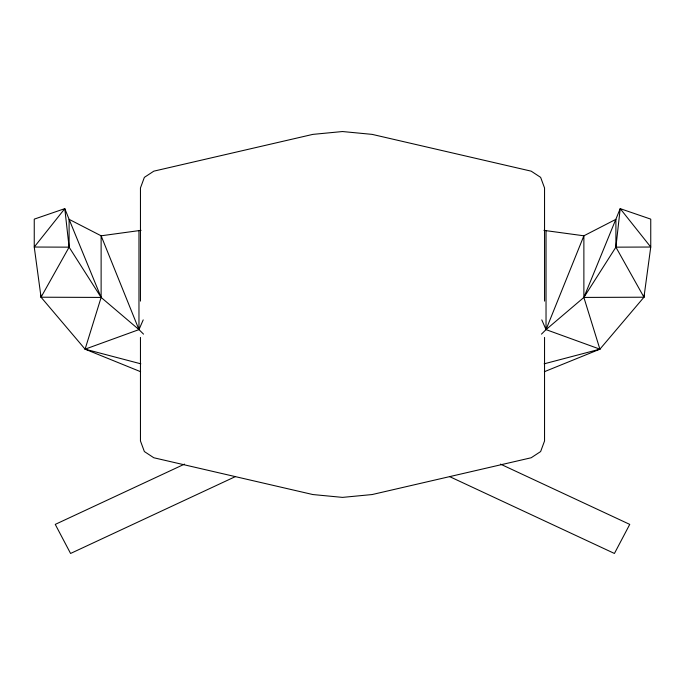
<?xml version="1.0" encoding="UTF-8"?>
<svg xmlns="http://www.w3.org/2000/svg" width="685" height="685" viewBox="0 0 685 685"><rect width="100%" height="100%" fill="white"/><g stroke="black" fill="none" stroke-linecap="round" stroke-linejoin="round"><path stroke-width="1.03" d="M143.525 334.126L138.969 329.613L101.123 297.427L41.04 297.213L69.099 247.157L69.099 219.337L64.792 208.642L34.25 219.131L34.25 247.037L41.04 297.213L85.094 349.17L140.622 371.707M543.924 230.331L546.031 230.657L546.031 329.613L541.475 334.126M544.378 371.707L599.906 349.17L643.96 297.213L643.96 295.089M544.147 363.829L599.906 349.17L583.877 297.427L615.901 247.157L620.208 208.642L650.75 219.131L650.75 247.037L643.96 297.213L583.877 297.427L546.031 329.613L541.784 319.878M140.853 363.829L85.094 349.17L101.123 297.427L101.123 235.803L69.099 219.337L101.123 297.427L69.099 247.157L64.792 208.642L34.25 247.037L69.099 247.157M143.216 319.878L138.969 329.613L85.094 349.17M184.522 464.122L55.254 524.393L70.572 553.463L235.52 476.546M138.969 230.657L138.969 329.613L101.123 235.803L141.076 230.331M615.901 247.157L650.75 247.037L620.208 208.642L583.877 297.427L583.877 235.803L615.901 219.337L615.901 247.157L643.96 297.213M546.031 230.657L583.877 235.803L546.031 329.613L599.906 349.17M500.478 464.122L629.746 524.393L614.428 553.463L449.48 476.546M544.549 301.117L544.549 187.973L540.636 177.364L531.192 171.164L372.152 134.38L342.5 131.537L312.848 134.38L153.808 171.164L144.364 177.364L140.451 187.973L140.451 301.117M544.549 337.414L544.549 440.952L540.636 451.552L531.192 457.76L372.152 494.544L342.5 497.387L312.848 494.544L153.808 457.76L144.364 451.552L140.451 440.952L140.451 337.414M41.04 295.089L41.04 297.213"/></g></svg>
